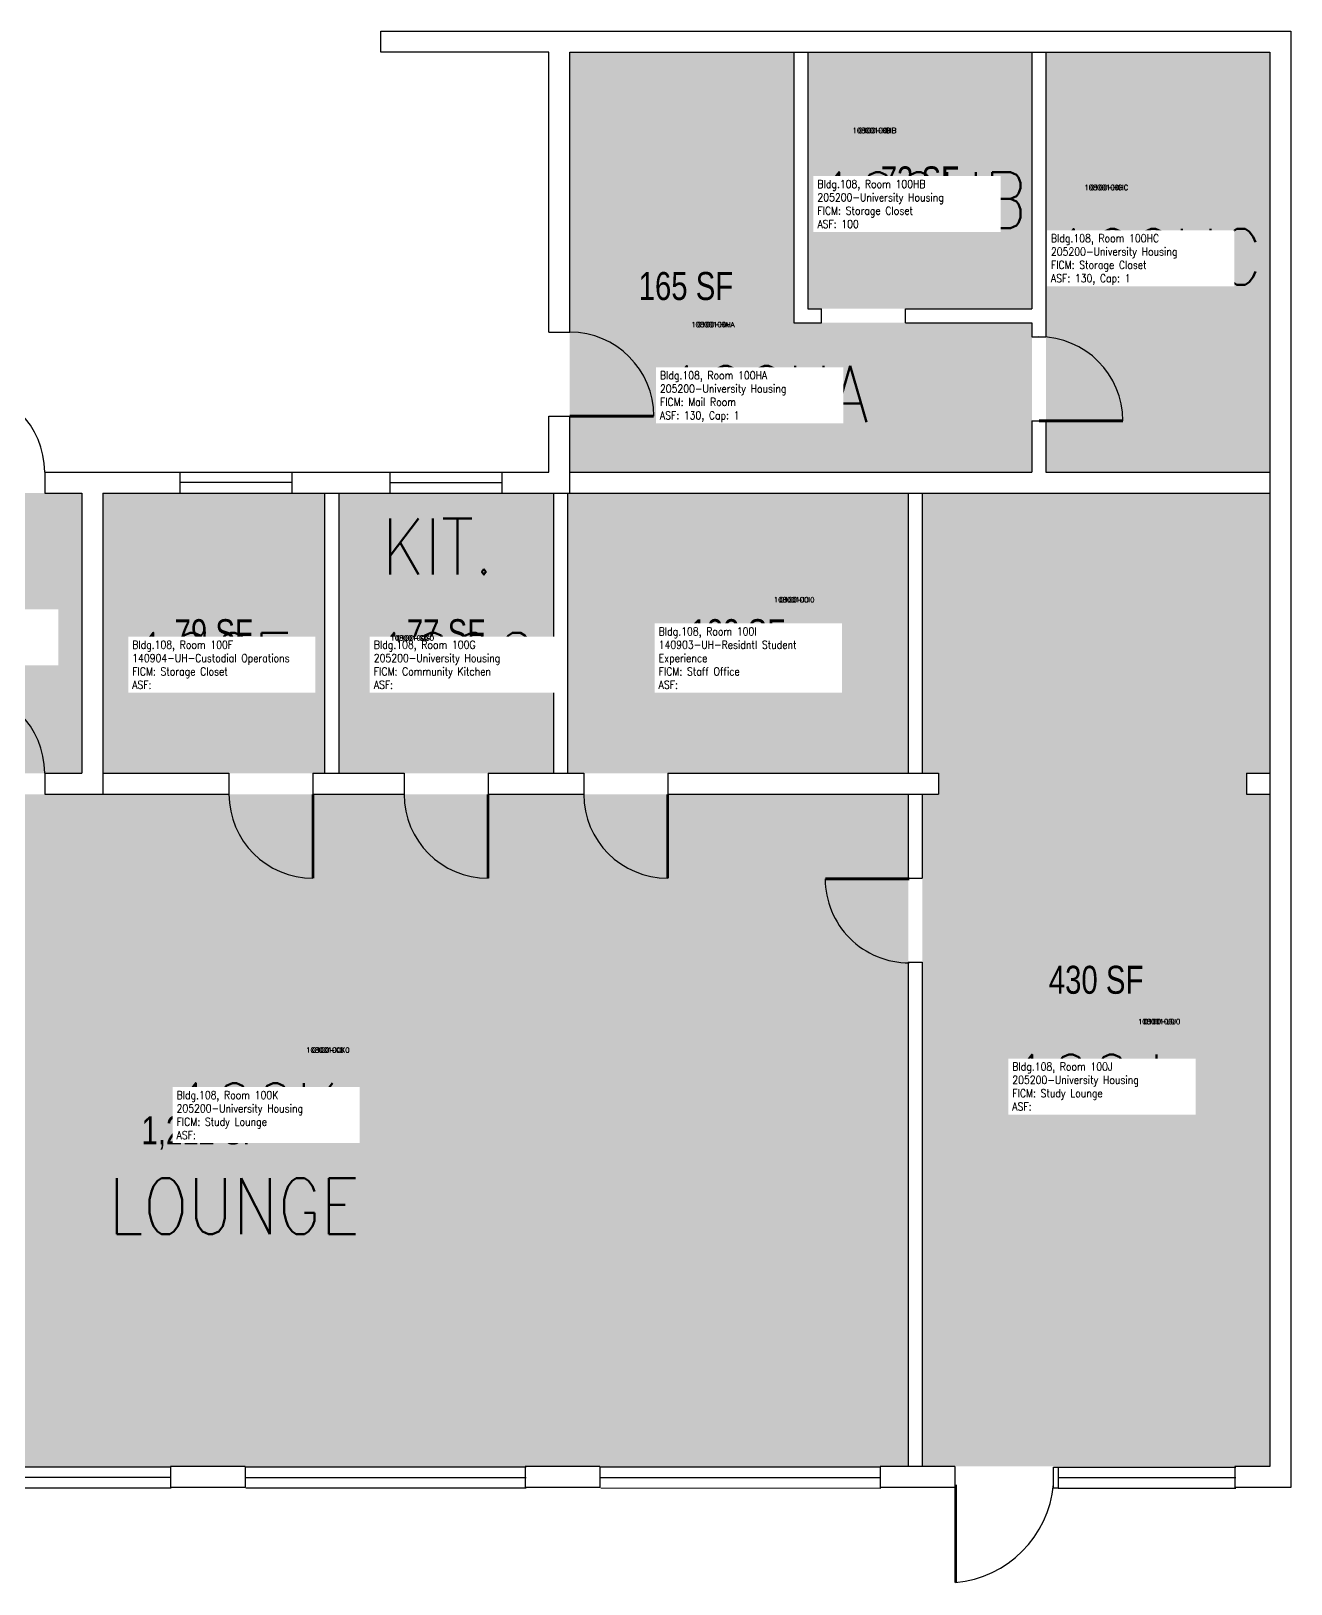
# Model space of a CAD drawing. Header units: inches. Extents: x -394 to 1224, y 0 to 3729.
# Drawn here: x 684 to 1224, y 1426 to 2091 of the extents above; entities that cross this region are included whole.
import ezdxf
from ezdxf.enums import TextEntityAlignment as Align

# ---------------------------------------------------------------- set-up
doc = ezdxf.new("R2010")
doc.units = ezdxf.units.IN
doc.header["$LTSCALE"] = 0.25
doc.header["$MEASUREMENT"] = 0
for name, color, linetype in [('A-DOOR', 2, 'CONTINUOUS'), ('A-GLAZ', 1, 'CONTINUOUS'), ('A-GLAZ-SILL', 2, 'CONTINUOUS'), ('A-IDEN-RNUM', 7, 'CONTINUOUS'), ('A-IDEN-SNUM', 4, 'CONTINUOUS'), ('A-IDEN-TEXT', 4, 'CONTINUOUS'), ('A-IDEN-VNUM', 4, 'CONTINUOUS'), ('A-WALL', 5, 'CONTINUOUS'), ('AREA-TEXT', 3, 'CONTINUOUS'), ('Rooms-Category-Color', 7, 'CONTINUOUS'), ('Rooms-College-Color', 7, 'CONTINUOUS'), ('Rooms-Department-Color', 7, 'CONTINUOUS'), ('Rooms-Division-Color', 7, 'CONTINUOUS'), ('Rooms-Information', 7, 'CONTINUOUS')]:
    doc.layers.add(name, color=color, linetype=linetype)
doc.styles.add('AREA', font='arial.ttf', dxfattribs={"width": 0.75, "height": 12})
doc.styles.add('ROOMSNUMBER', font='SIMPLEX.shx', dxfattribs={"height": 0.18})
doc.styles.add('ROOMVNUMBER', font='simplex.shx', dxfattribs={"width": 0.85})

msp = doc.modelspace()

# ---------------------------------------------------------------- hatches: boundary and pattern name
at = {"layer": 'Rooms-Category-Color', "true_color": 0x728ef3}
for points in [[(1113, 1902), (915, 1902), (915, 2082), (1011, 2082), (1011, 1966), (1113, 1966)], [(1017, 1972), (1113, 1972), (1113, 2082), (1017, 2082)], [(1119, 2082), (1215, 2082), (1215, 1902), (1119, 1902)], [(809.96, 1893), (714.92, 1893), (714.92, 1773), (809.96, 1773)], [(907.96, 1893), (815.96, 1893), (815.96, 1773), (907.96, 1773)], [(1215, 1893), (1066, 1893), (1066, 1773), (1073, 1773), (1073, 1764), (1066, 1764), (1066, 1728), (1066, 1476), (1215, 1476), (1215, 1764), (1205, 1764), (1205, 1773), (1215, 1773)], [(1060, 1764), (714.92, 1764), (454, 1764), (454, 1571), (454, 1535), (454, 1476), (1060, 1476)]]:
    msp.add_hatch(color=171, dxfattribs=at).paths.add_polyline_path(points)
at = {"layer": 'Rooms-Category-Color', "true_color": 0xadadad}
msp.add_hatch(color=253, dxfattribs=at).paths.add_polyline_path([(705.92, 1893), (453.96, 1893), (453.96, 1773), (705.92, 1773)])
at = {"layer": 'Rooms-Category-Color', "true_color": 0xfa9ba3}
msp.add_hatch(color=241, dxfattribs=at).paths.add_polyline_path([(1060, 1893), (915, 1893), (913.96, 1893), (913.96, 1773), (1060, 1773)])
at = {"layer": 'Rooms-College-Color', "true_color": 0x80bc67}
for points in [[(1113, 1902), (915, 1902), (915, 2082), (1011, 2082), (1011, 1966), (1113, 1966)], [(1017, 1972), (1113, 1972), (1113, 2082), (1017, 2082)], [(1119, 2082), (1215, 2082), (1215, 1902), (1119, 1902)]]:
    msp.add_hatch(color=83, dxfattribs=at).paths.add_polyline_path(points)
at = {"layer": 'Rooms-College-Color', "true_color": 0xadadad}
for points in [[(705.92, 1893), (453.96, 1893), (453.96, 1773), (705.92, 1773)], [(809.96, 1893), (714.92, 1893), (714.92, 1773), (809.96, 1773)], [(907.96, 1893), (815.96, 1893), (815.96, 1773), (907.96, 1773)], [(1060, 1893), (915, 1893), (913.96, 1893), (913.96, 1773), (1060, 1773)], [(1215, 1893), (1066, 1893), (1066, 1773), (1073, 1773), (1073, 1764), (1066, 1764), (1066, 1728), (1066, 1476), (1215, 1476), (1215, 1764), (1205, 1764), (1205, 1773), (1215, 1773)], [(1060, 1764), (714.92, 1764), (454, 1764), (454, 1571), (454, 1535), (454, 1476), (1060, 1476)]]:
    msp.add_hatch(color=253, dxfattribs=at).paths.add_polyline_path(points)
at = {"layer": 'Rooms-Department-Color', "true_color": 0x604aed}
for points in [[(1113, 1902), (915, 1902), (915, 2082), (1011, 2082), (1011, 1966), (1113, 1966)], [(1017, 1972), (1113, 1972), (1113, 2082), (1017, 2082)], [(1119, 2082), (1215, 2082), (1215, 1902), (1119, 1902)], [(809.96, 1893), (714.92, 1893), (714.92, 1773), (809.96, 1773)], [(907.96, 1893), (815.96, 1893), (815.96, 1773), (907.96, 1773)], [(1060, 1893), (915, 1893), (913.96, 1893), (913.96, 1773), (1060, 1773)], [(1215, 1893), (1066, 1893), (1066, 1773), (1073, 1773), (1073, 1764), (1066, 1764), (1066, 1728), (1066, 1476), (1215, 1476), (1215, 1764), (1205, 1764), (1205, 1773), (1215, 1773)], [(1060, 1764), (714.92, 1764), (454, 1764), (454, 1571), (454, 1535), (454, 1476), (1060, 1476)]]:
    msp.add_hatch(color=173, dxfattribs=at).paths.add_polyline_path(points)
at = {"layer": 'Rooms-Department-Color', "true_color": 0xacacac}
msp.add_hatch(color=253, dxfattribs=at).paths.add_polyline_path([(705.92, 1893), (453.96, 1893), (453.96, 1773), (705.92, 1773)])
at = {"layer": 'Rooms-Division-Color', "true_color": 0x604aed}
for points in [[(1113, 1902), (915, 1902), (915, 2082), (1011, 2082), (1011, 1966), (1113, 1966)], [(1017, 1972), (1113, 1972), (1113, 2082), (1017, 2082)], [(1119, 2082), (1215, 2082), (1215, 1902), (1119, 1902)], [(809.96, 1893), (714.92, 1893), (714.92, 1773), (809.96, 1773)], [(907.96, 1893), (815.96, 1893), (815.96, 1773), (907.96, 1773)], [(1060, 1893), (915, 1893), (913.96, 1893), (913.96, 1773), (1060, 1773)], [(1215, 1893), (1066, 1893), (1066, 1773), (1073, 1773), (1073, 1764), (1066, 1764), (1066, 1728), (1066, 1476), (1215, 1476), (1215, 1764), (1205, 1764), (1205, 1773), (1215, 1773)], [(1060, 1764), (714.92, 1764), (454, 1764), (454, 1571), (454, 1535), (454, 1476), (1060, 1476)]]:
    msp.add_hatch(color=173, dxfattribs=at).paths.add_polyline_path(points)
at = {"layer": 'Rooms-Division-Color', "true_color": 0xadadad}
msp.add_hatch(color=253, dxfattribs=at).paths.add_polyline_path([(705.92, 1893), (453.96, 1893), (453.96, 1773), (705.92, 1773)])

# ---------------------------------------------------------------- linework, layer by layer
at = {"layer": 'A-DOOR', "const_width": 1.2}
for points in [[(915, 1926), (951, 1926)], [(1116, 1924), (1152, 1924)], [(804.96, 1764), (804.96, 1728)], [(879.96, 1764), (879.96, 1728)], [(956.96, 1764), (956.96, 1728)], [(1060.43, 1727.74), (1024.43, 1727.75)], [(1080.32, 1468.23), (1080.33, 1426.23)]]:
    msp.add_lwpolyline(points, dxfattribs=at)
at = {"layer": 'A-DOOR'}
for centre, radius, start, end in [((915, 1926), 36, 0, 90), ((1116, 1924), 36, 0, 90), ((654, 1902), 36, 0, 90), ((654, 1773), 36, 0, 90), ((804.96, 1764), 36, 180, 270), ((879.96, 1764), 36, 180, 270), ((956.96, 1764), 36, 180, 270), ((1060.43, 1727.74), 36, 179.98581, 269.98581), ((1076, 1472.55), 46.52, 275.34305, 354.67046)]:
    msp.add_arc(centre, radius, start, end, dxfattribs=at)
at = {"layer": 'A-GLAZ'}
for p, q in [((796, 1897.5), (748, 1897.5)), ((838, 1897.5), (886, 1897.5)), ((624.2, 1471.35), (744.2, 1471.32)), ((776.24, 1471.31), (896.24, 1471.28)), ((928.28, 1471.27), (1048.28, 1471.24)), ((1124.32, 1471.23), (1200.32, 1471.2))]:
    msp.add_line(p, q, dxfattribs=at)
at = {"layer": 'A-GLAZ-SILL'}
for p, q in [((748, 1902), (796, 1902)), ((838, 1902), (886, 1902)), ((748, 1893), (796, 1893)), ((838, 1893), (886, 1893)), ((624.21, 1475.85), (744.21, 1475.82)), ((776.25, 1475.81), (896.25, 1475.78)), ((928.29, 1475.77), (1048.29, 1475.74)), ((1122.32, 1466.73), (1122.32, 1475.73)), ((1122.32, 1475.73), (1124.32, 1475.73)), ((1124.32, 1475.73), (1124.32, 1466.73)), ((1124.32, 1475.73), (1200.33, 1475.7)), ((624.2, 1466.85), (744.2, 1466.82)), ((776.24, 1466.81), (896.24, 1466.78)), ((928.28, 1466.77), (1048.28, 1466.74)), ((1124.32, 1466.73), (1122.32, 1466.73)), ((1124.32, 1466.73), (1200.32, 1466.7))]:
    msp.add_line(p, q, dxfattribs=at)
at = {"layer": 'A-WALL'}
for p, q in [((834, 2082), (834, 2091)), ((834, 2091), (1224, 2091)), ((1224, 2091), (1224, 1467)), ((906, 2082), (834, 2082)), ((906, 1962), (906, 2082)), ((915, 2082), (1215, 2082)), ((915, 1962), (915, 2082)), ((1011, 2082), (1011, 1966)), ((1017, 2082), (1017, 1972)), ((1113, 2082), (1113, 1972)), ((1119, 2082), (1119, 1960)), ((1215, 2082), (1215, 1476)), ((1017, 1972), (1022.81, 1972)), ((1022.81, 1966), (1022.81, 1972)), ((1058.81, 1966), (1058.81, 1972)), ((1058.81, 1972), (1113, 1972)), ((1011, 1966), (1022.81, 1966)), ((1058.81, 1966), (1113, 1966)), ((1113, 1966), (1113, 1960)), ((906, 1962), (915, 1962)), ((1113, 1960), (1119, 1960)), ((906, 1902), (906, 1926)), ((906, 1926), (915, 1926)), ((915, 1893), (915, 1926)), ((1113, 1924), (1119, 1924)), ((1113, 1924), (1113, 1902)), ((1119, 1924), (1119, 1902)), ((690, 1902), (690, 1893)), ((690, 1902), (714.92, 1902)), ((714.92, 1902), (748, 1902)), ((748, 1893), (748, 1902)), ((796, 1893), (796, 1902)), ((796, 1902), (838, 1902)), ((838, 1893), (838, 1902)), ((886, 1893), (886, 1902)), ((886, 1902), (906, 1902)), ((915, 1902), (1113, 1902)), ((1119, 1902), (1215, 1902)), ((690, 1893), (705.92, 1893)), ((705.92, 1893), (705.92, 1773)), ((714.92, 1893), (714.92, 1764)), ((714.92, 1893), (748, 1893)), ((796, 1893), (838, 1893)), ((809.96, 1893), (809.96, 1773)), ((815.96, 1893), (815.96, 1773)), ((886, 1893), (915, 1893)), ((907.96, 1893), (907.96, 1773)), ((913.96, 1893), (913.96, 1773)), ((915, 1893), (1215, 1893)), ((1060, 1893), (1060, 1773)), ((1066, 1893), (1066, 1773)), ((690, 1773), (690, 1764)), ((690, 1773), (705.92, 1773)), ((714.92, 1773), (768.96, 1773)), ((768.96, 1773), (768.96, 1764)), ((804.96, 1773), (804.96, 1764)), ((804.96, 1773), (843.96, 1773)), ((843.96, 1773), (843.96, 1764)), ((879.96, 1773), (879.96, 1764)), ((879.96, 1773), (920.96, 1773)), ((920.96, 1773), (920.96, 1764)), ((956.96, 1773), (1073, 1773)), ((956.96, 1773), (956.96, 1764)), ((1073, 1773), (1073, 1764)), ((1205, 1773), (1205, 1764)), ((1205, 1773), (1215, 1773)), ((690, 1764), (714.92, 1764)), ((714.92, 1764), (768.96, 1764)), ((804.96, 1764), (843.96, 1764)), ((879.96, 1764), (920.96, 1764)), ((956.96, 1764), (1073, 1764)), ((1060, 1764), (1060, 1728)), ((1066, 1764), (1066, 1728)), ((1205, 1764), (1215, 1764)), ((1060, 1728), (1066, 1728)), ((1060, 1692), (1066, 1692)), ((1060, 1692), (1060, 1476)), ((1066, 1692), (1066, 1476)), ((743.84, 1476), (743.84, 1467)), ((775.88, 1476), (743.84, 1476)), ((775.88, 1476), (775.88, 1467)), ((895.88, 1476), (895.88, 1467)), ((927.92, 1476), (895.88, 1476)), ((927.92, 1476), (927.92, 1467)), ((1047.92, 1476), (1047.92, 1467)), ((1079.96, 1476), (1047.92, 1476)), ((1079.96, 1476), (1079.96, 1467)), ((1215, 1476), (1199.96, 1476)), ((1199.96, 1476), (1199.96, 1467)), ((775.88, 1467), (743.84, 1467)), ((927.92, 1467), (895.88, 1467)), ((1079.96, 1467), (1047.92, 1467)), ((1224, 1467), (1199.96, 1467))]:
    msp.add_line(p, q, dxfattribs=at)

# ---------------------------------------------------------------- texts
at = {"layer": 'A-IDEN-RNUM', "style": 'ROOMSNUMBER'}
for s, p in [('0100-HB', (1045.52, 2048.4)), ('0100-HC', (1144.88, 2023.97)), ('0100-HA', (976.34, 1965.25)), ('0100-I0', (1011.13, 1847.31)), ('0100-G0', (847.5, 1830.93)), ('0100-F0', (769.34, 1817.78)), ('0100-J0', (1167.52, 1666.59)), ('0100-K0', (811.34, 1654.37))]:
    msp.add_text(s, height=2.16, dxfattribs=at).set_placement(p, align=Align.MIDDLE)
at = {"layer": 'A-IDEN-SNUM', "style": 'ROOMSNUMBER'}
for s, p in [('10800100HB', (1045.52, 2048.4)), ('10800100HC', (1144.88, 2023.97)), ('10800100HA', (976.34, 1965.25)), ('10800100I0', (1011.13, 1847.31)), ('10800100G0', (847.5, 1830.93)), ('10800100F0', (769.34, 1817.78)), ('10800100J0', (1167.52, 1666.59)), ('10800100K0', (811.34, 1654.37))]:
    msp.add_text(s, height=2.16, dxfattribs=at).set_placement(p, align=Align.MIDDLE)
at = {"layer": 'A-IDEN-TEXT', "char_height": 24, "attachment_point": 1, "rotation": 0, "style": 'ROOMVNUMBER'}
for s, insert, width in [('KIT.', (834.5, 1882.12), 101.04), ('LOUNGE', (717.37, 1599.43), 140.64)]:
    msp.add_mtext(s, dxfattribs=dict(at, insert=insert, width=width))
at = {"layer": 'A-IDEN-VNUM', "style": 'ROOMVNUMBER', "width": 0.85}
for s, p in [('100HB', (1065.78, 2018.6)), ('100HC', (1166.34, 1994.22)), ('100HA', (999.28, 1935.49)), ('100F', (761.01, 1821.19)), ('100G', (865.51, 1821.19)), ('100I', (980.29, 1821.19)), ('100J', (1136.67, 1640.46)), ('100K', (780.5, 1628.24))]:
    msp.add_text(s, height=24, dxfattribs=at).set_placement(p, align=Align.MIDDLE)
at = {"layer": 'AREA-TEXT', "style": 'AREA', "width": 0.75}
for s, p in [('73 SF', (1065, 2027)), ('120 SF', (1167, 1992)), ('165 SF', (964.76, 1981.76)), ('79 SF', (762.44, 1833)), ('77 SF', (861.96, 1833)), ('122 SF', (986.98, 1833)), ('430 SF', (1140.5, 1684.5)), ('1,212 SF', (757, 1620))]:
    msp.add_text(s, height=12, dxfattribs=at).set_placement(p, align=Align.MIDDLE_CENTER)

# ---------------------------------------------------------------- next in the draw order: texts
at = {"layer": 'Rooms-Information', "char_height": 3.4286, "width": 76.8, "attachment_point": 7, "style": 'ROOMVNUMBER', "bg_fill": 3, "box_fill_scale": 1.5, "bg_fill_color": 256, "bg_fill_true_color": 13158600, "bg_fill_transparency": 0}
for s, insert in [('Bldg.108, Room 100HB^M^J205200-University Housing^M^JFICM: Storage Closet^M^JASF: 100', (1021.09, 2006.6)), ('Bldg.108, Room 100HC^M^J205200-University Housing^M^JFICM: Storage Closet^M^JASF: 130, Cap: 1', (1121.17, 1982.22)), ('Bldg.108, Room 100HA^M^J205200-University Housing^M^JFICM: Mail Room^M^JASF: 130, Cap: 1', (953.62, 1923.49)), ('Bldg.108, Room S102^M^J205200-University Housing^M^JFICM: Stairway^M^JASF: ', (617.29, 1820.9)), ('Bldg.108, Room 100I^M^J140903-UH-Residntl Student Experience^M^JFICM: Staff Office^M^JASF: ', (953.09, 1809.19)), ('Bldg.108, Room 100F^M^J140904-UH-Custodial Operations^M^JFICM: Storage Closet^M^JASF: ', (727.5, 1809.19)), ('Bldg.108, Room 100G^M^J205200-University Housing^M^JFICM: Community Kitchen^M^JASF: ', (831.02, 1809.19)), ('Bldg.108, Room 100J^M^J205200-University Housing^M^JFICM: Study Lounge^M^JASF: ', (1104.61, 1628.46)), ('Bldg.108, Room 100K^M^J205200-University Housing^M^JFICM: Study Lounge^M^JASF: ', (746.5, 1616.24))]:
    msp.add_mtext(s, dxfattribs=dict(at, insert=insert))

doc.saveas('drawing.dxf')
